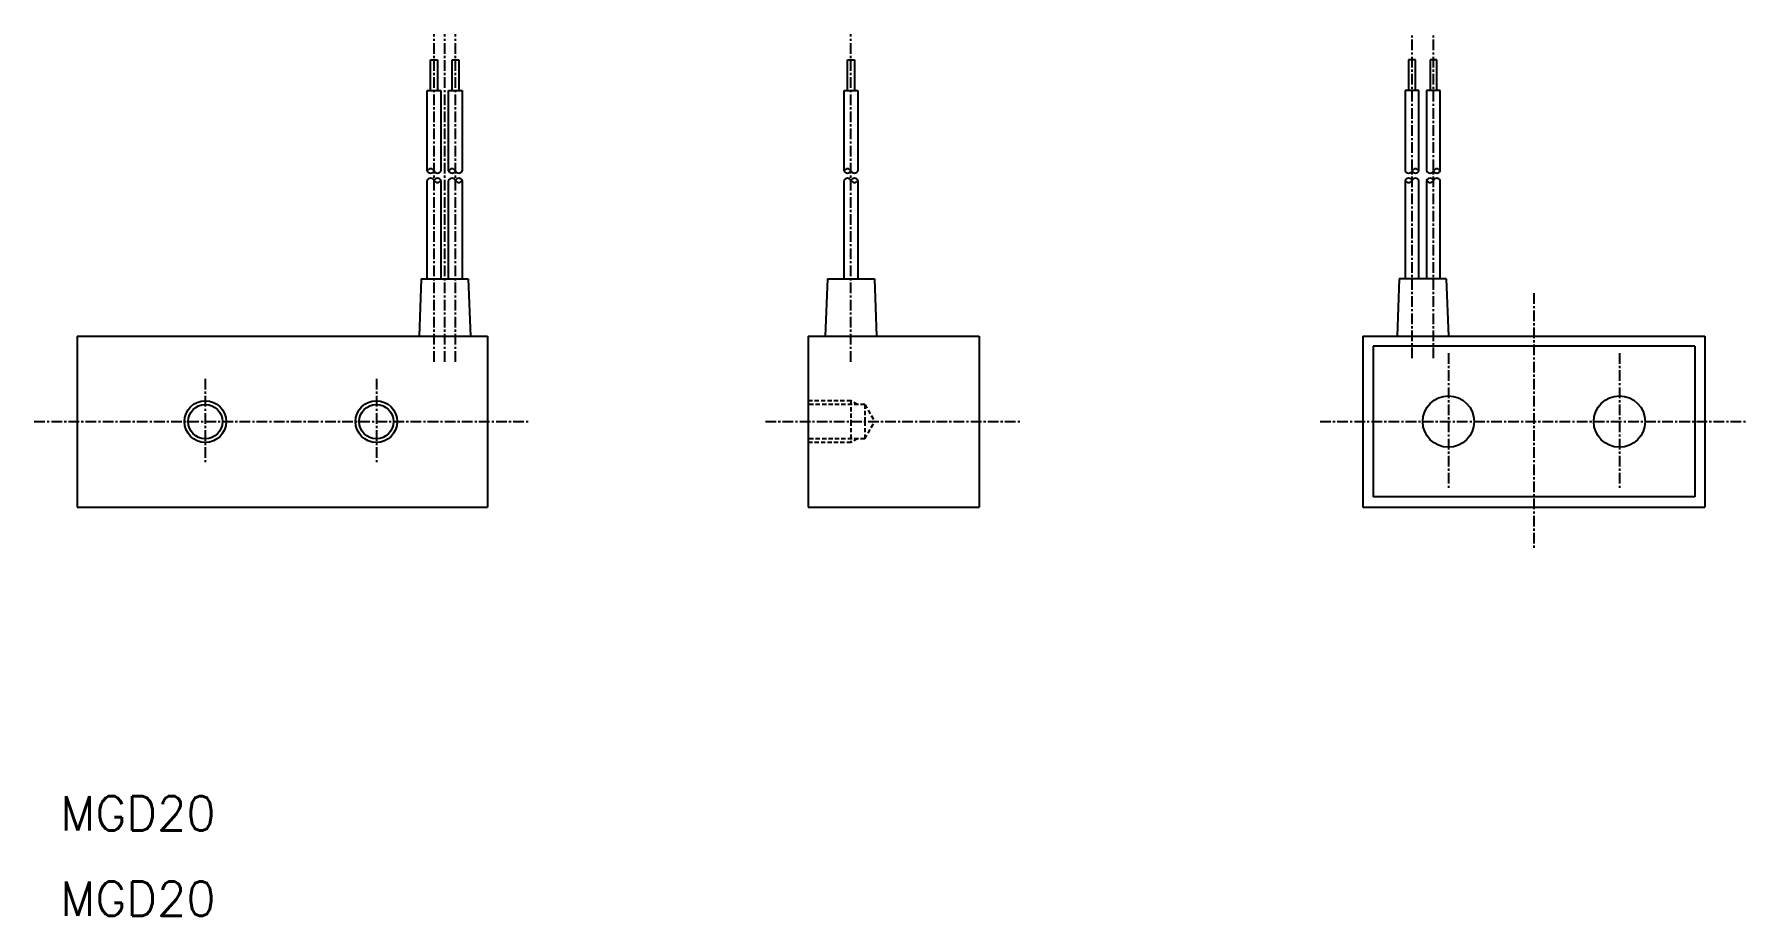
# Model space of a CAD drawing. Extents: x 176 to 376, y 46 to 149.
import ezdxf

# ---------------------------------------------------------------- set-up
doc = ezdxf.new("R2010")
doc.units = 0
doc.linetypes.add('CENTER', pattern=[2, 1.25, -0.25, 0.25, -0.25])
doc.linetypes.add('DASHED', pattern=[0.75, 0.5, -0.25])
doc.layers.get('0').update_dxf_attribs({"linetype": 'CONTINUOUS'})
doc.layers.add('CENTER', color=1, linetype='CENTER')
doc.styles.get("Standard").update_dxf_attribs({"font": 'txt.shx', "bigfont": 'extfont.shx'})

msp = doc.modelspace()

# ---------------------------------------------------------------- linework, layer by layer
at = {"color": 7, "linetype": 'CONTINUOUS'}
for p, q in [((222.13, 145.76), (222.93, 145.76)), ((222.13, 142.18), (222.13, 145.76)), ((222.93, 145.76), (222.93, 142.18)), ((224.63, 142.18), (224.63, 145.76)), ((224.63, 145.76), (225.43, 145.76)), ((225.43, 145.76), (225.43, 142.18)), ((270.88, 142.18), (270.88, 145.76)), ((270.88, 145.76), (271.68, 145.76)), ((271.68, 145.76), (271.68, 142.18)), ((337.29, 145.76), (336.49, 145.76)), ((336.49, 145.76), (336.49, 142.18)), ((337.29, 142.18), (337.29, 145.76)), ((338.99, 145.76), (338.99, 142.18)), ((339.79, 145.76), (338.99, 145.76)), ((339.79, 142.18), (339.79, 145.76)), ((221.73, 142.18), (223.33, 142.18)), ((221.73, 132.79), (221.73, 142.18)), ((223.33, 142.18), (223.33, 132.79)), ((224.23, 142.18), (225.83, 142.18)), ((224.23, 132.79), (224.23, 142.18)), ((225.83, 142.18), (225.83, 132.79)), ((270.48, 132.79), (270.48, 142.18)), ((270.48, 142.18), (272.08, 142.18)), ((272.08, 142.18), (272.08, 132.79)), ((336.09, 142.18), (336.09, 132.79)), ((337.69, 142.18), (336.09, 142.18)), ((337.69, 132.79), (337.69, 142.18)), ((338.59, 142.18), (338.59, 132.79)), ((340.19, 142.18), (338.59, 142.18)), ((340.19, 132.79), (340.19, 142.18)), ((221.73, 120.19), (221.73, 131.69)), ((223.33, 131.69), (223.33, 120.19)), ((224.23, 120.19), (224.23, 131.69)), ((225.83, 131.69), (225.83, 120.19)), ((270.48, 120.19), (270.48, 131.69)), ((272.08, 131.69), (272.08, 120.19)), ((336.09, 131.69), (336.09, 120.19)), ((337.69, 120.19), (337.69, 131.69)), ((338.59, 131.69), (338.59, 120.19)), ((340.19, 120.19), (340.19, 131.69)), ((221.03, 120.19), (220.78, 113.49)), ((221.03, 120.19), (226.53, 120.19)), ((226.53, 120.19), (226.78, 113.49)), ((268.53, 120.19), (268.27, 113.49)), ((268.53, 120.19), (274.03, 120.19)), ((274.03, 120.19), (274.28, 113.49)), ((335.39, 120.19), (335.14, 113.49)), ((340.89, 120.19), (335.39, 120.19)), ((340.89, 120.19), (341.14, 113.49)), ((180.78, 113.49), (180.78, 93.49)), ((180.78, 113.49), (228.78, 113.49)), ((228.78, 113.49), (228.78, 93.49)), ((266.28, 113.49), (266.28, 93.49)), ((266.28, 113.49), (286.28, 113.49)), ((286.28, 113.49), (286.28, 93.49)), ((331.14, 113.49), (371.14, 113.49)), ((331.14, 113.49), (331.14, 93.49)), ((369.94, 112.29), (332.34, 112.29)), ((332.34, 112.29), (332.34, 94.69)), ((369.94, 112.29), (369.94, 94.69)), ((371.14, 113.49), (371.14, 93.49)), ((266.68, 103.49), (266.68, 103.49)), ((369.94, 94.69), (332.34, 94.69)), ((180.78, 93.49), (228.78, 93.49)), ((266.28, 93.49), (286.28, 93.49)), ((331.14, 93.49), (371.14, 93.49))]:
    msp.add_line(p, q, dxfattribs=at)
at = {"color": 3, "linetype": 'DASHED'}
for p, q in [((271.28, 105.93), (266.28, 105.93)), ((272.9, 105.49), (266.28, 105.49)), ((272.04, 105.49), (271.28, 105.93)), ((271.28, 105.93), (271.28, 103.49)), ((272.9, 105.49), (274.06, 103.49)), ((272.9, 105.49), (272.9, 103.49)), ((271.28, 103.49), (271.28, 101.05)), ((272.9, 103.49), (272.9, 101.49)), ((272.9, 101.49), (274.06, 103.49)), ((272.9, 101.49), (266.28, 101.49)), ((271.28, 101.05), (266.28, 101.05)), ((272.04, 101.49), (271.28, 101.05))]:
    msp.add_line(p, q, dxfattribs=at)
at = {"color": 7, "linetype": 'CONTINUOUS'}
for centre, radius in [((341.14, 103.49), 3), ((361.14, 103.49), 3), ((195.78, 103.49), 2), ((215.78, 103.49), 2)]:
    msp.add_circle(centre, radius, dxfattribs=at)
at = {"color": 3, "linetype": 'CONTINUOUS'}
for centre in [(195.78, 103.49), (215.78, 103.49)]:
    msp.add_circle(centre, 2.44, dxfattribs=at)
at = {"color": 7, "linetype": 'CONTINUOUS'}
for centre, start, end in [((222.13, 132.6), 25.4178, 154.5822), ((222.13, 132.98), 205.4178, 334.5822), ((222.93, 132.98), 205.4178, 334.5822), ((224.63, 132.6), 25.4178, 154.5822), ((224.63, 132.98), 205.4178, 334.5822), ((225.43, 132.98), 205.4178, 334.5822), ((270.88, 132.6), 25.4178, 154.5822), ((270.88, 132.98), 205.4178, 334.5822), ((271.68, 132.98), 205.4178, 334.5822), ((336.49, 132.98), 205.4178, 334.5822), ((337.29, 132.6), 25.4178, 154.5822), ((337.29, 132.98), 205.4178, 334.5822), ((338.99, 132.98), 205.4178, 334.5822), ((339.79, 132.6), 25.4178, 154.5822), ((339.79, 132.98), 205.4178, 334.5822), ((222.13, 131.5), 25.4178, 154.5822), ((222.93, 131.5), 25.4178, 154.5822), ((222.93, 131.88), 205.4178, 334.5822), ((224.63, 131.5), 25.4178, 154.5822), ((225.43, 131.5), 25.4178, 154.5822), ((225.43, 131.88), 205.4178, 334.5822), ((270.88, 131.5), 25.4178, 154.5822), ((271.68, 131.5), 25.4178, 154.5822), ((271.68, 131.88), 205.4178, 334.5822), ((336.49, 131.5), 25.4178, 154.5822), ((336.49, 131.88), 205.4178, 334.5822), ((337.29, 131.5), 25.4178, 154.5822), ((338.99, 131.5), 25.4178, 154.5822), ((338.99, 131.88), 205.4178, 334.5822), ((339.79, 131.5), 25.4178, 154.5822)]:
    msp.add_arc(centre, 0.443, start, end, dxfattribs=at)
at = {"layer": 'CENTER', "color": 1, "linetype": 'CENTER'}
for p, q in [((222.53, 110.49), (222.53, 148.76)), ((223.78, 110.49), (223.78, 148.76)), ((225.03, 110.49), (225.03, 148.76)), ((271.28, 110.49), (271.28, 148.76)), ((336.89, 110.89), (336.89, 148.76)), ((339.39, 110.89), (339.39, 148.76)), ((351.14, 118.49), (351.14, 88.49)), ((341.14, 111.49), (341.14, 95.49)), ((361.14, 111.49), (361.14, 95.49)), ((195.78, 108.49), (195.78, 98.49)), ((215.78, 108.49), (215.78, 98.49)), ((175.78, 103.49), (233.78, 103.49)), ((261.28, 103.49), (291.28, 103.49)), ((326.14, 103.49), (376.14, 103.49))]:
    msp.add_line(p, q, dxfattribs=at)

# ---------------------------------------------------------------- texts
for p in [(178.82, 55.71), (178.82, 45.73)]:
    msp.add_text('MGD20', height=4).set_placement(p)

doc.saveas('drawing.dxf')
